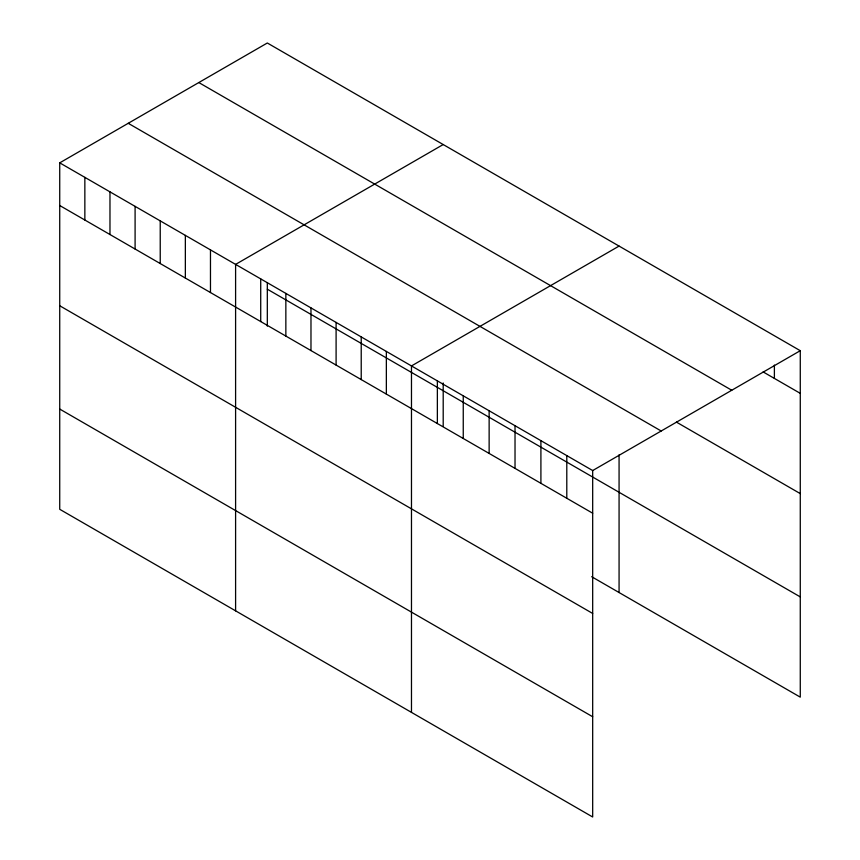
<?xml version="1.0" encoding="UTF-8"?>
<svg xmlns="http://www.w3.org/2000/svg" width="860" height="860" viewBox="0 0 860 860"><rect width="100%" height="100%" fill="white"/><g stroke="black" fill="none" stroke-linecap="round" stroke-linejoin="round"><path stroke-width="1.29" d="M59.727 162.852L592.68 470.549L592.68 817L59.727 509.303L59.727 162.852L267.32 43L800.273 350.697L800.273 697.148L591.659 576.705M443.201 144.544L235.597 264.396L235.597 610.847M619.071 246.078L411.478 365.93L411.478 712.381M592.68 470.549L800.273 350.697M763.132 371.918L800.273 393.353M198.81 82.549L731.763 390.246M676.465 422.131L800.273 493.608M128.237 123.302L661.189 431M267.32 289.196L800.273 596.894M59.727 205.518L592.68 513.216M59.727 305.762L592.68 613.459M59.727 409.048L592.68 716.745M774.387 365.081L774.387 378.411M619.071 454.832L619.071 592.529M566.794 455.606L566.794 498.262M540.908 440.664L540.908 483.32M515.022 425.711L515.022 468.377M489.136 410.768L489.136 453.435M463.25 395.826L463.25 438.482M443.201 382.99L443.201 426.356M437.364 380.883L437.364 423.539M386.355 351.428L386.355 394.084M361.221 336.926L361.221 379.582M336.099 322.414L336.099 365.081M310.976 307.912L310.976 350.568M285.853 293.411L285.853 336.067M267.32 282.746L267.32 326.133M260.72 278.898L260.72 321.554M210.474 249.884L210.474 292.55M185.351 235.382L185.351 278.038M160.229 220.88L160.229 263.536M135.095 206.368L135.095 249.034M109.972 191.866L109.972 234.522M84.85 177.364L84.85 220.02"/></g></svg>
